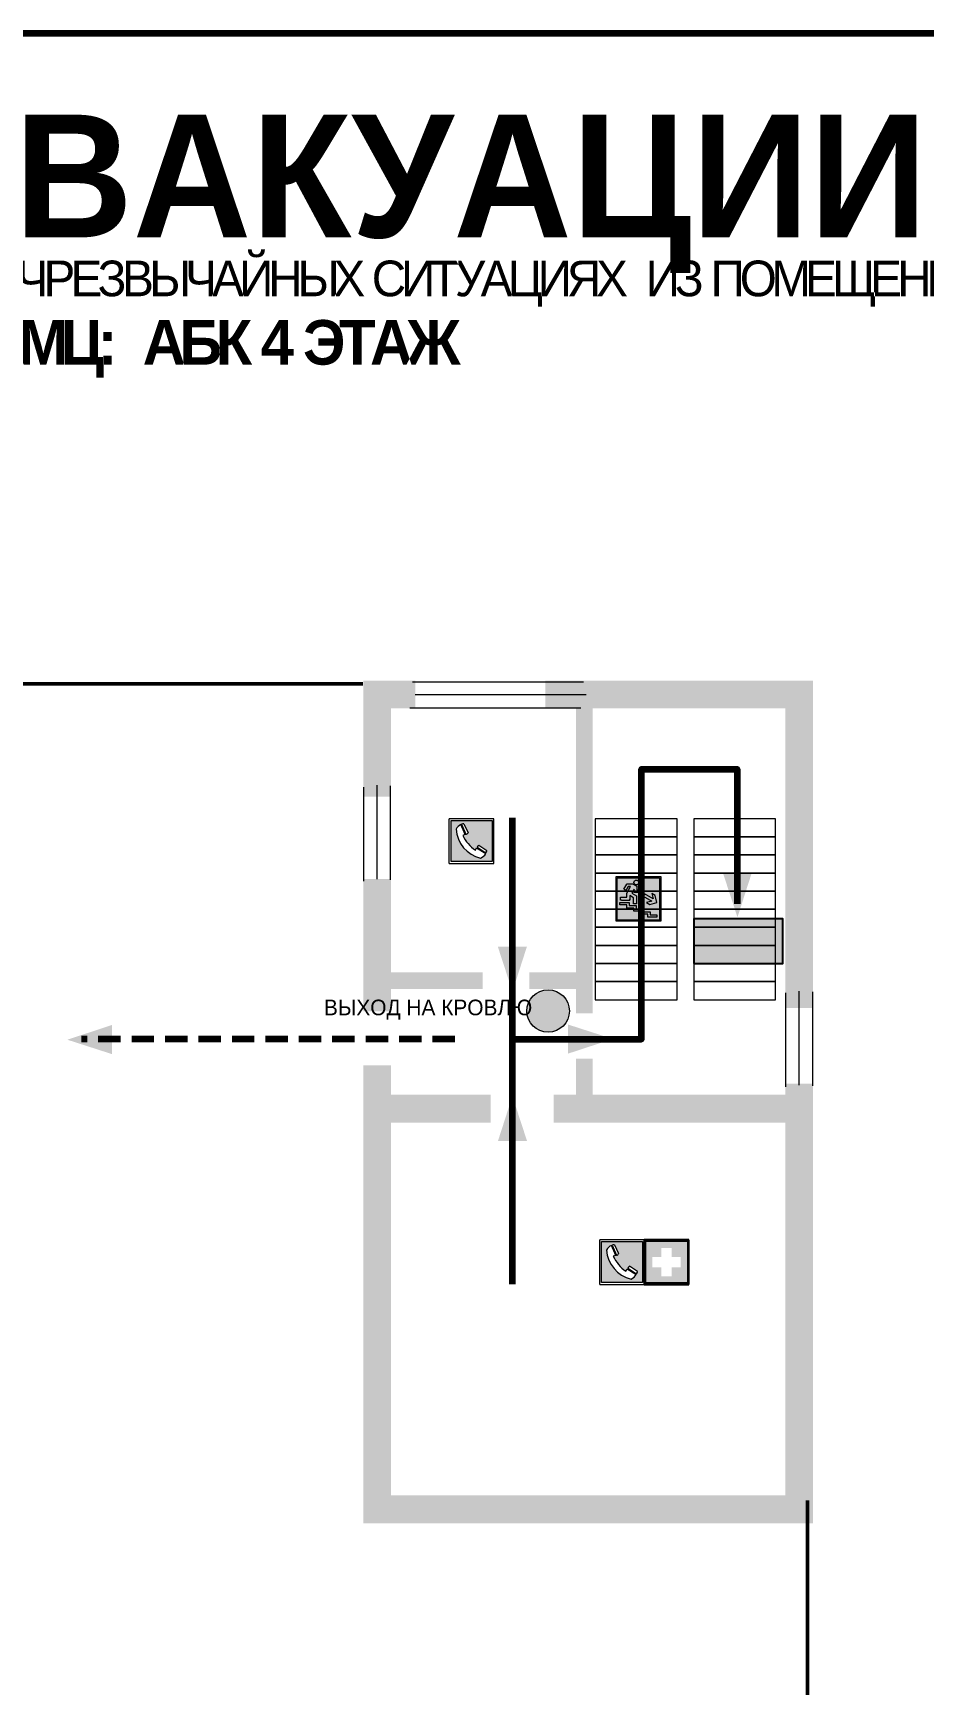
# Model space of a CAD drawing. Header units: millimetres. Extents: x 13114 to 67229, y 22859 to 38520.
# Drawn here: x 26970.4 to 27130.2, y 31784.3 to 32080.7 of the extents above; entities that cross this region are included whole.
import ezdxf

# ---------------------------------------------------------------- set-up
doc = ezdxf.new("R2010")
doc.units = ezdxf.units.MM
doc.linetypes.add('{ Wide Dash }', pattern=[12, 4, -2, 4, -2])
doc.layers.add('План_Штампы', color=7, linetype='Continuous')
doc.styles.add('обычный', font='arial.ttf')

# ---------------------------------------------------------------- blocks, each defined once
blk = doc.blocks.new('A$C7B4425F7')
at = {"true_color": 0xffffff}
blk.add_hatch(color=7, dxfattribs=at).paths.add_polyline_path([(0, 0), (-16, 0), (-16, -8), (0, -8)])
h = blk.add_hatch(color=126)
h.paths.add_polyline_path([(-0.2, -0.2), (-15.8, -0.2), (-15.8, -7.8), (-0.2, -7.8)])
h.paths.add_polyline_path([(-11.76, -2.03), (-11.76, -3.66), (-11.17, -3.66, -0.568275), (-11.17, -6.18), (-12.58, -6.18), (-12.58, -2.03)], flags=16)
h.paths.add_polyline_path([(-13.33, -4.12, -0.495768), (-13.59, -6.18), (-15.03, -6.18), (-15.03, -2.03), (-13.59, -2.03, -0.487973)], flags=16)
h.paths.add_polyline_path([(-10.25, -2.03), (-9.48, -2.03), (-9.48, -6.18), (-10.25, -6.18)], flags=16)
h.paths.add_polyline_path([(-13.84, -3.69), (-14.24, -3.69), (-14.24, -3.03), (-13.9, -3.03, -0.692621)], flags=0)
h.paths.add_polyline_path([(-9.15, -2.03), (-8.4, -2.03), (-8.04, -3.07), (-7.68, -2.03), (-6.93, -2.03), (-7.64, -4.1), (-6.93, -6.18), (-7.68, -6.18), (-8.04, -5.14), (-8.4, -6.18), (-9.15, -6.18), (-8.44, -4.1)], flags=16)
h.paths.add_polyline_path([(-11.76, -4.46), (-11.42, -4.46, -0.692621), (-11.36, -5.12), (-11.76, -5.12)], flags=0)
h.paths.add_polyline_path([(-13.9, -5.2), (-14.24, -5.2), (-14.24, -4.55), (-13.84, -4.55, -0.708038)], flags=0)
edge = h.paths.add_edge_path(flags=16)
edge.add_ellipse((-5.51, -4.08), major_axis=(0, 2.05), ratio=0.586184, start_angle=0, end_angle=360)
edge = h.paths.add_edge_path(flags=0)
edge.add_ellipse((-5.51, -4.08), major_axis=(0, 1.14), ratio=0.454828, start_angle=0, end_angle=360)
h.paths.add_polyline_path([(-4.13, -4.96, 0.377264), (-3.48, -4.52, 0.0555), (-3.16, -2.03), (-1.66, -2.03), (-1.66, -4.96), (-0.96, -4.96), (-0.96, -7.01), (-1.75, -7.01), (-1.75, -6.18), (-3.3, -6.18), (-3.3, -7.02), (-4.13, -7.02)], flags=16)
h.paths.add_polyline_path([(-2.73, -2.91), (-2.28, -2.91), (-2.28, -4.96), (-3.05, -4.96, 0.079136)], flags=0)
at = {"color": 126}
blk.add_lwpolyline([(-16, -8), (0, -8), (0, 0), (-16, 0)], close=True, dxfattribs=at)
blk = doc.blocks.new('вниз')
at = {"lineweight": 0, "true_color": 0xffffff}
h = blk.add_hatch(color=7, dxfattribs=at)
h.dxf.hatch_style = 1
h.paths.add_polyline_path([(40994.51, -4472.22), (40986.51, -4472.22), (40986.51, -4480.22), (40994.51, -4480.22)])
h.paths.add_polyline_path([(40994.31, -4472.42), (40994.31, -4480.01), (40986.71, -4480.01), (40986.71, -4472.42)], flags=16)
h.paths.add_polyline_path([(40988.43, -4473.53), (40989.43, -4473.53), (40990.19, -4473.96), (40990.19, -4474.6), (40991, -4474.6), (40991, -4475.06), (40989.73, -4475.06), (40989.73, -4474.46), (40989.3, -4475.18), (40990.17, -4475.7), (40990.17, -4477.11), (40989.63, -4477.11), (40989.63, -4476.01), (40988.94, -4475.59), (40988.94, -4476.46), (40988.94, -4476.46), (40987.47, -4476.46), (40987.26, -4476.46), (40987.26, -4475.92), (40988.4, -4475.92), (40988.4, -4475.2), (40989.1, -4473.99), (40988.66, -4473.99), (40988.24, -4474.7), (40987.86, -4474.47), (40988.41, -4473.56)], flags=0)
h.paths.add_polyline_path([(40990.55, -4473.29, -1), (40989.69, -4473.29, -1)], flags=0)
h.paths.add_polyline_path([(40988.85, -4476.89), (40988.85, -4477.43), (40990.1, -4477.43), (40990.1, -4477.99), (40991.34, -4477.99), (40991.34, -4478.54), (40992.59, -4478.54), (40992.59, -4479.09), (40993.83, -4479.09), (40993.83, -4479.52), (40992.17, -4479.52), (40992.17, -4478.97), (40990.91, -4478.97), (40990.91, -4478.41), (40989.68, -4478.41), (40989.68, -4477.86), (40988.43, -4477.86), (40988.43, -4477.31), (40987.6, -4477.31), (40987.18, -4477.31), (40987.18, -4476.89)], flags=0)
h.paths.add_polyline_path([(40991.61, -4475.33), (40993.12, -4476.2), (40992.9, -4475.27), (40993.48, -4475.6), (40993.83, -4476.88), (40992.56, -4477.22), (40991.97, -4476.88), (40992.9, -4476.61), (40991.38, -4475.74), (40991.58, -4475.39)], flags=0)
h.paths.add_polyline_path([(40990.19, -4473.96), (40989.43, -4473.53), (40988.43, -4473.53), (40988.41, -4473.56), (40987.86, -4474.47), (40988.24, -4474.7), (40988.66, -4473.99), (40989.1, -4473.99), (40988.4, -4475.2), (40988.4, -4475.92), (40987.26, -4475.92), (40987.26, -4476.46), (40987.47, -4476.46), (40988.94, -4476.46), (40988.94, -4476.27), (40988.94, -4475.59), (40989.63, -4476.01), (40989.63, -4477.11), (40990.17, -4477.11), (40990.17, -4475.7), (40989.3, -4475.18), (40989.73, -4474.46), (40989.73, -4475.06), (40991, -4475.06), (40991, -4474.6), (40990.19, -4474.6)], flags=0)
h.paths.add_polyline_path([(40990.55, -4473.29, 1), (40989.69, -4473.29, 1)], flags=0)
h.paths.add_polyline_path([(40991.61, -4475.33), (40991.58, -4475.39), (40991.38, -4475.74), (40992.9, -4476.61), (40991.97, -4476.88), (40992.56, -4477.22), (40993.83, -4476.88), (40993.48, -4475.6), (40992.9, -4475.27), (40993.12, -4476.2)], flags=0)
h.paths.add_polyline_path([(40990.1, -4477.43), (40988.85, -4477.43), (40988.85, -4476.89), (40987.18, -4476.89), (40987.18, -4477.31), (40987.6, -4477.31), (40988.43, -4477.31), (40988.43, -4477.86), (40989.68, -4477.86), (40989.68, -4478.41), (40990.91, -4478.41), (40990.91, -4478.97), (40992.17, -4478.97), (40992.17, -4479.52), (40993.83, -4479.52), (40993.83, -4479.09), (40992.59, -4479.09), (40992.59, -4478.54), (40991.34, -4478.54), (40991.34, -4477.99), (40990.1, -4477.99)], flags=0)
at = {"lineweight": 0}
h = blk.add_hatch(color=126, dxfattribs=at)
h.dxf.hatch_style = 1
h.paths.add_polyline_path([(40994.31, -4472.42), (40986.71, -4472.42), (40986.71, -4480.01), (40994.31, -4480.01)])
h.paths.add_polyline_path([(40988.43, -4473.53), (40989.43, -4473.53), (40990.19, -4473.96), (40990.19, -4474.6), (40991, -4474.6), (40991, -4475.06), (40989.73, -4475.06), (40989.73, -4474.46), (40989.3, -4475.18), (40990.17, -4475.7), (40990.17, -4477.11), (40989.63, -4477.11), (40989.63, -4476.01), (40988.94, -4475.59), (40988.94, -4476.46), (40988.94, -4476.46), (40987.47, -4476.46), (40987.26, -4476.46), (40987.26, -4475.92), (40988.4, -4475.92), (40988.4, -4475.2), (40989.1, -4473.99), (40988.66, -4473.99), (40988.24, -4474.7), (40987.86, -4474.47), (40988.41, -4473.56)], flags=16)
h.paths.add_polyline_path([(40990.55, -4473.29, -1), (40989.69, -4473.29, -1)], flags=16)
h.paths.add_polyline_path([(40988.85, -4476.89), (40988.85, -4477.43), (40990.1, -4477.43), (40990.1, -4477.99), (40991.34, -4477.99), (40991.34, -4478.54), (40992.59, -4478.54), (40992.59, -4479.09), (40993.83, -4479.09), (40993.83, -4479.52), (40992.17, -4479.52), (40992.17, -4478.97), (40990.91, -4478.97), (40990.91, -4478.41), (40989.68, -4478.41), (40989.68, -4477.86), (40988.43, -4477.86), (40988.43, -4477.31), (40987.6, -4477.31), (40987.18, -4477.31), (40987.18, -4476.89)], flags=16)
h.paths.add_polyline_path([(40991.61, -4475.33), (40993.12, -4476.2), (40992.9, -4475.27), (40993.48, -4475.6), (40993.83, -4476.88), (40992.56, -4477.22), (40991.97, -4476.88), (40992.9, -4476.61), (40991.38, -4475.74), (40991.58, -4475.39)], flags=16)
at = {"lineweight": 0, "true_color": 0xffffff}
h = blk.add_hatch(color=7, dxfattribs=at)
h.dxf.hatch_style = 1
h.paths.add_polyline_path([(40989.73, -4474.46), (40989.73, -4475.06), (40991, -4475.06), (40991, -4474.6), (40990.19, -4474.6), (40990.19, -4473.96), (40989.43, -4473.53), (40988.43, -4473.53), (40988.41, -4473.56), (40987.86, -4474.47), (40988.24, -4474.7), (40988.66, -4473.99), (40989.1, -4473.99), (40988.4, -4475.2), (40988.4, -4475.92), (40987.26, -4475.92), (40987.26, -4476.46), (40987.47, -4476.46), (40988.94, -4476.46), (40988.94, -4475.59), (40989.63, -4476.01), (40989.63, -4477.11), (40990.17, -4477.11), (40990.17, -4475.7), (40989.3, -4475.18)])
h.paths.add_polyline_path([(40989.69, -4473.29, 1), (40990.55, -4473.29, 1)])
h.paths.add_polyline_path([(40991.61, -4475.33), (40991.58, -4475.39), (40991.38, -4475.74), (40992.9, -4476.61), (40991.97, -4476.88), (40992.56, -4477.22), (40993.83, -4476.88), (40993.48, -4475.6), (40992.9, -4475.27), (40993.12, -4476.2)])
h.paths.add_polyline_path([(40990.1, -4477.43), (40988.85, -4477.43), (40988.85, -4476.89), (40987.18, -4476.89), (40987.18, -4477.31), (40987.6, -4477.31), (40988.43, -4477.31), (40988.43, -4477.86), (40989.68, -4477.86), (40989.68, -4478.41), (40990.91, -4478.41), (40990.91, -4478.97), (40992.17, -4478.97), (40992.17, -4479.52), (40993.83, -4479.52), (40993.83, -4479.09), (40992.59, -4479.09), (40992.59, -4478.54), (40991.34, -4478.54), (40991.34, -4477.99), (40990.1, -4477.99)])
at = {"color": 126, "lineweight": 0}
for points in [[(40986.51, -4472.22), (40994.51, -4472.22), (40994.51, -4480.22), (40986.51, -4480.22)], [(40986.71, -4472.42), (40994.31, -4472.42), (40994.31, -4480.01), (40986.71, -4480.01)]]:
    blk.add_lwpolyline(points, close=True, dxfattribs=at)
for points in [[(40987.47, -4476.46), (40987.26, -4476.46), (40987.26, -4475.92), (40988.4, -4475.92), (40988.4, -4475.2), (40989.1, -4473.99), (40988.66, -4473.99), (40988.24, -4474.7), (40987.86, -4474.47), (40988.41, -4473.56), (40988.43, -4473.53), (40989.43, -4473.53), (40990.19, -4473.96), (40990.19, -4474.6), (40991, -4474.6), (40991, -4475.06), (40989.73, -4475.06), (40989.73, -4474.46), (40989.3, -4475.18), (40990.17, -4475.7), (40990.17, -4477.11), (40989.63, -4477.11), (40989.63, -4476.01), (40988.94, -4475.59), (40988.94, -4476.46)], [(40987.6, -4477.31), (40987.18, -4477.31), (40987.18, -4476.89), (40988.85, -4476.89), (40988.85, -4477.43), (40990.1, -4477.43), (40990.1, -4477.99), (40991.34, -4477.99), (40991.34, -4478.54), (40992.59, -4478.54), (40992.59, -4479.09), (40993.83, -4479.09), (40993.83, -4479.52), (40992.17, -4479.52), (40992.17, -4478.97), (40990.91, -4478.97), (40990.91, -4478.41), (40989.68, -4478.41), (40989.68, -4477.86), (40988.43, -4477.86), (40988.43, -4477.31), (40987.6, -4477.31)], [(40987.47, -4476.46), (40988.94, -4476.46), (40988.94, -4476.27)], [(40991.58, -4475.39), (40991.38, -4475.74), (40992.9, -4476.61), (40991.97, -4476.88), (40992.56, -4477.22), (40993.83, -4476.88), (40993.48, -4475.6), (40992.9, -4475.27), (40993.12, -4476.2), (40991.61, -4475.33), (40991.58, -4475.39)]]:
    blk.add_lwpolyline(points, dxfattribs=at)
blk.add_circle((40990.12, -4473.29), 0.432, dxfattribs=at)
blk = doc.blocks.new('A$C456E1F9C')
at = {"lineweight": 5}
h = blk.add_hatch(color=242, dxfattribs=at)
h.paths.add_polyline_path([(0.51, -1.47), (0.51, -13.26), (12.29, -13.26), (12.29, -1.47)])
h.paths.add_polyline_path([(5.42, -4.95, -0.254479), (4.78, -5.4), (3.52, -2.53, -0.209735), (4.23, -2.4)], flags=16)
h.paths.add_polyline_path([(8.53, -8.6), (10.87, -10.17), (10.54, -10.76), (8.03, -9.13, -0.192251)], flags=16)
h.paths.add_polyline_path([(4.61, -5.49, 0.005518), (3.87, -5.72, 0.128647), (7.49, -10.01, 0.00809), (7.83, -9.33), (10.47, -10.97, -0.16736), (8.99, -12.25, -0.327862), (1.95, -3.95, -0.166952), (3.36, -2.62)], flags=16)
at = {"color": 242, "lineweight": 5}
for p, q in [((0, -13.77), (0, -0.97)), ((12.8, -0.97), (0, -0.97)), ((4.61, -5.49), (3.36, -2.62)), ((3.52, -2.53), (4.78, -5.4)), ((4.23, -2.4), (5.42, -4.95)), ((12.8, -13.77), (12.8, -0.97)), ((7.83, -9.33), (10.47, -10.97)), ((8.03, -9.13), (10.54, -10.76)), ((10.81, -10.12), (8.53, -8.6)), ((0, -13.77), (12.8, -13.77)), ((10.54, -10.76), (10.8, -10.3)), ((10.8, -10.3), (10.81, -10.12))]:
    blk.add_line(p, q, dxfattribs=at)
blk.add_lwpolyline([(0.51, -1.47), (12.29, -1.47), (12.29, -13.26), (0.51, -13.26)], close=True, dxfattribs=at)
for centre, radius, start, end in [((4.59, -5.34), 2.99, 114.2845, 152.1974), ((11.12, -3.31), 9.19, 183.9915, 256.6009), ((4.02, -3.27), 0.891, 76.3284, 123.7092), ((14.98, -39.1), 35.17, 107.1487, 108.4135), ((13.86, -0.94), 11.08, 205.5536, 234.8762), ((4.68, -4.59), 0.824, 276.9621, 334.0723), ((-13.31, 0.8), 23.44, 332.5487, 334.4027), ((8.94, -9.5), 0.989, 114.4092, 157.9388), ((7.87, -9.46), 3, 291.9291, 329.9329)]:
    blk.add_arc(centre, radius, start, end, dxfattribs=at)
blk = doc.blocks.new('A$C18900ED3')
h = blk.add_hatch(color=126)
h.paths.add_polyline_path([(-0.18, -0.18), (-7.02, -0.18), (-7.02, -7.02), (-0.18, -7.02)])
h.paths.add_polyline_path([(-5.89, -4.46), (-5.89, -2.77), (-4.46, -2.77), (-4.46, -1.31), (-2.77, -1.31), (-2.77, -2.77), (-1.33, -2.77), (-1.33, -4.46), (-2.77, -4.46), (-2.77, -5.89), (-4.46, -5.89), (-4.46, -4.46)], flags=16)
at = {"color": 126}
for p, q in [((-7.2, 0), (-7.2, -7.2)), ((0, 0), (-7.2, 0)), ((0, -7.2), (0, 0)), ((-7.02, -7.02), (-7.02, -0.18)), ((-7.02, -0.18), (-0.18, -0.18)), ((-0.18, -0.18), (-0.18, -7.02)), ((-7.2, -7.2), (0, -7.2)), ((-0.18, -7.02), (-7.02, -7.02))]:
    blk.add_line(p, q, dxfattribs=at)
blk = doc.blocks.new('A$C7B8C2D5B')
at = {"lineweight": 0}
h = blk.add_hatch(color=5, dxfattribs=at)
h.dxf.hatch_style = 1
h.paths.add_polyline_path([(1.4, -3.02, 1), (-2.11, -3.02, 1)])
at = {"color": 5, "lineweight": 0}
blk.add_circle((-0.36, -3.02), 1.75, dxfattribs=at)

msp = doc.modelspace()

# ---------------------------------------------------------------- linework, layer by layer
at = {"color": 1, "lineweight": 100}
msp.add_lwpolyline([(26700.23, 32080.65), (27300.23, 32080.65), (27300.23, 31685.65), (26700.23, 31685.65)], close=True, dxfattribs=at)
at = {"lineweight": 50}
msp.add_lwpolyline([(27029.57, 31963.91), (26740.36, 31963.91), (26740.36, 31748.18), (27109.33, 31748.18), (27109.33, 31817.38)], dxfattribs=at)
at = {"lineweight": 0, "const_width": 5}
for points in [[(27032.14, 31943.66), (27032.14, 31961.99), (27038.96, 31961.99)], [(27062.3, 31961.99), (27107.85, 31961.99), (27107.85, 31905.77)], [(27032.14, 31905.18), (27032.14, 31928.87)], [(27107.85, 31892.17), (27107.85, 31815.84), (27032.14, 31815.84), (27032.14, 31895.47)], [(27032.14, 31887.7), (27052.51, 31887.7)], [(27063.78, 31887.7), (27107.85, 31887.7)]]:
    msp.add_lwpolyline(points, dxfattribs=at)
at = {"lineweight": 0}
for points in [[(27038.5, 31964.28), (27069.15, 31964.28)], [(27038.96, 31961.99), (27069.61, 31961.99)], [(27038.01, 31959.59), (27068.66, 31959.59)], [(27029.74, 31928.53), (27029.74, 31945.39)], [(27032.14, 31928.87), (27032.14, 31945.74)], [(27034.55, 31928.76), (27034.55, 31945.62)], [(27105.48, 31891.59), (27105.48, 31908.45)], [(27107.88, 31891.93), (27107.88, 31908.8)], [(27110.29, 31891.81), (27110.29, 31908.68)]]:
    msp.add_lwpolyline(points, dxfattribs=at)
at = {"lineweight": 100, "const_width": 3}
for points in [[(27059.44, 31910.68), (27069.28, 31910.68), (27069.28, 31904.79), (27069.28, 31963.07)], [(27034.08, 31910.68), (27051.05, 31910.68)], [(27069.28, 31887.7), (27069.28, 31896.64)]]:
    msp.add_lwpolyline(points, dxfattribs=at)
at = {"color": 126, "lineweight": 100, "true_color": 0x008754}
for points in [[(27056.4, 31900.15), (27079.58, 31900.15), (27079.58, 31948.58), (27096.72, 31948.58), (27096.72, 31924.44)], [(27056.4, 31856.21), (27056.4, 31939.86)]]:
    msp.add_lwpolyline(points, dxfattribs=at)
at = {"lineweight": 0}
for points in [[(27071.27, 31936.47), (27085.95, 31936.47), (27085.95, 31939.71), (27071.27, 31939.71)], [(27088.94, 31936.47), (27103.62, 31936.47), (27103.62, 31939.71), (27088.94, 31939.71)], [(27071.27, 31933.22), (27085.95, 31933.22), (27085.95, 31936.47), (27071.27, 31936.47)], [(27088.94, 31933.22), (27103.62, 31933.22), (27103.62, 31936.47), (27088.94, 31936.47)], [(27071.27, 31929.97), (27085.95, 31929.97), (27085.95, 31933.22), (27071.27, 31933.22)], [(27088.94, 31929.97), (27103.62, 31929.97), (27103.62, 31933.22), (27088.94, 31933.22)], [(27071.27, 31926.73), (27085.95, 31926.73), (27085.95, 31929.97), (27071.27, 31929.97)], [(27088.94, 31926.73), (27103.62, 31926.73), (27103.62, 31929.97), (27088.94, 31929.97)], [(27071.27, 31923.48), (27085.95, 31923.48), (27085.95, 31926.73), (27071.27, 31926.73)], [(27088.94, 31923.48), (27103.62, 31923.48), (27103.62, 31926.73), (27088.94, 31926.73)], [(27071.27, 31920.24), (27085.95, 31920.24), (27085.95, 31923.48), (27071.27, 31923.48)], [(27088.94, 31920.24), (27103.62, 31920.24), (27103.62, 31923.48), (27088.94, 31923.48)], [(27071.27, 31916.99), (27085.95, 31916.99), (27085.95, 31920.24), (27071.27, 31920.24)], [(27088.94, 31916.99), (27103.62, 31916.99), (27103.62, 31920.24), (27088.94, 31920.24)], [(27071.27, 31913.74), (27085.95, 31913.74), (27085.95, 31916.99), (27071.27, 31916.99)], [(27088.94, 31913.74), (27103.62, 31913.74), (27103.62, 31916.99), (27088.94, 31916.99)], [(27071.27, 31910.5), (27085.95, 31910.5), (27085.95, 31913.74), (27071.27, 31913.74)], [(27071.27, 31910.5), (27085.95, 31910.5), (27085.95, 31913.74), (27071.27, 31913.74)], [(27088.94, 31910.5), (27103.62, 31910.5), (27103.62, 31913.74), (27088.94, 31913.74)], [(27088.94, 31910.5), (27103.62, 31910.5), (27103.62, 31913.74), (27088.94, 31913.74)], [(27071.27, 31907.25), (27085.95, 31907.25), (27085.95, 31910.5), (27071.27, 31910.5)], [(27088.94, 31907.25), (27103.62, 31907.25), (27103.62, 31910.5), (27088.94, 31910.5)]]:
    msp.add_lwpolyline(points, close=True, dxfattribs=at)
at = {"color": 126, "linetype": '{ Wide Dash }', "lineweight": 100, "true_color": 0x008754}
msp.add_lwpolyline([(27046.09, 31900.15), (26979.07, 31900.15)], dxfattribs=at)
at = {"layer": 'План_Штампы', "color": 126, "true_color": 0x008754}
for points in [[(27094.14, 31930.08), (27099.37, 31930.07), (27096.78, 31922.05)], [(27053.78, 31916.76), (27059, 31916.75), (27056.41, 31908.73)], [(26984.57, 31902.71), (26984.56, 31897.48), (26976.54, 31900.07)], [(27066.38, 31897.57), (27066.39, 31902.79), (27074.41, 31900.2)], [(27059.03, 31881.89), (27053.81, 31881.91), (27056.4, 31889.93)]]:
    msp.add_solid(points, dxfattribs=at)

# ---------------------------------------------------------------- block references
for name, p, xscale, yscale, zscale in [('A$C456E1F9C', (27045.07, 31940.3), 0.625, 0.625, 0.625), ('A$C7B8C2D5B', (27063.59, 31911.79), 2.177419353276491, 2.177419353276491, 2.177419353276491), ('A$C456E1F9C', (27072.07, 31864.79), 0.625, 0.625, 0.625), ('A$C18900ED3', (27088.07, 31864.18), 1.111111111007631, 1.111111111007631, 1.111111111007631)]:
    msp.add_blockref(name, p, dxfattribs=dict(xscale=xscale, yscale=yscale, zscale=zscale))
at = {"color": 126, "true_color": 0x008754}
msp.add_blockref('вниз', (-13911.49, 36401.55), dxfattribs=at)
at = {"layer": 'План_Штампы'}
msp.add_blockref('A$C7B4425F7', (27104.94, 31921.74), dxfattribs=at)

# ---------------------------------------------------------------- texts
at = {"lineweight": 0, "style": 'обычный'}
for s, insert, char_height, width, attachment_point in [('{\\fProxima Nova Rg|b1|i0|c204|p2;ПЛАН ЭВАКУАЦИИ}', (26853.67, 32066), 22, 493.8901, 1), ('\\pi-8.4,l8.4,t8.4;{\\fProxima Nova Rg|b0|i0|c204|p2;ВЫХОД НА КРОВЛЮ\\H1.1997x; }', (27041.27, 31905.45), 2.8, 126.6484, 5)]:
    msp.add_mtext(s, dxfattribs=dict(at, insert=insert, char_height=char_height, width=width, attachment_point=attachment_point))
at = {"color": 0, "lineweight": 0, "insert": (27003.67, 32040.01), "char_height": 8, "width": 449.2158, "attachment_point": 5, "style": 'обычный'}
msp.add_mtext('{\\fArial Black|b1|i0|c204|p34;\\H2x;\\T0.85;  \\fArial Narrow|b0|i0|c204|p34;\\H0.8x;\\W0.9;\\P\\fProxima Nova Rg|b0|i0|c204|p2;\\H0.5x;\\W1;\\C256;ПРИ ПОЖАРЕ  ИЛИ ДРУГИХ ЧРЕЗВЫЧАЙНЫХ СИТУАЦИЯХ  ИЗ ПОМЕЩЕНИЙ \\fProxima Nova Rg|b1|i0|c204|p2;\\H1.25x;\\PХМЦ:  АБК 4 ЭТАЖ }', dxfattribs=at)

doc.saveas('drawing.dxf')
